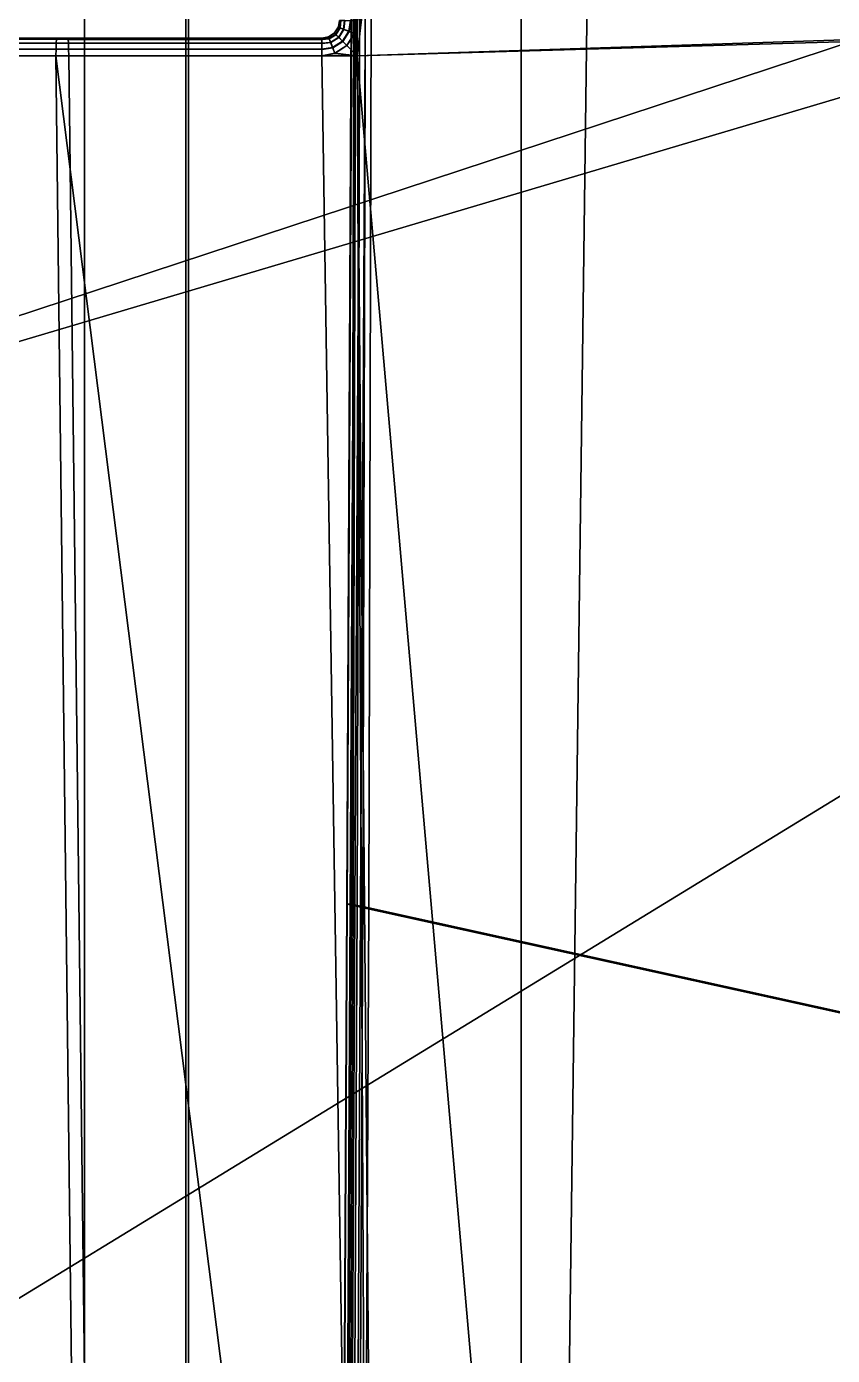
# Model space of a CAD drawing. Extents: x -11.8 to 11.8, y 0 to 23.8.
# Drawn here: x -9.563 to -7.282, y 16.074 to 19.834 of the extents above; entities that cross this region are included whole.
import ezdxf

# ---------------------------------------------------------------- set-up
doc = ezdxf.new("R2010")
doc.units = 0
doc.layers.add('SHP78CM5N_TRADECAD', color=251, linetype='CONTINUOUS')

msp = doc.modelspace()

# ---------------------------------------------------------------- linework, layer by layer
at = {"layer": 'SHP78CM5N_TRADECAD'}
for points in [[(-9.9558, 22.9691, 32.8948), (-9.3987, 22.9691, 33.0011), (-9.3987, 4.9775, 33.0011), (-9.8551, 4.992, 32.8836)], [(-9.1047, 21.874, 33.0011), (-9.1047, 5.1816, 33.0011), (-9.3987, 4.9775, 33.0011), (-9.3987, 22.9691, 33.0011)], [(-8.6297, 22.7657, 33.8894), (-8.6563, 17.3514, 33.9303), (-8.643, 17.3502, 33.8099), (-8.6285, 22.7446, 33.7713)], [(-8.6297, 22.7657, 33.8894), (-8.6275, 22.7636, 33.9048), (-8.6551, 17.3509, 33.9471), (-8.6563, 17.3514, 33.9303)], [(-8.6275, 22.7636, 33.9048), (-8.6179, 22.7777, 33.9215), (-8.647, 17.3489, 33.9634), (-8.6551, 17.3509, 33.9471)], [(-8.6179, 22.7777, 33.9215), (-8.6031, 22.7837, 33.9338), (-8.6333, 17.3457, 33.975), (-8.647, 17.3489, 33.9634)], [(-8.6241, 22.7559, 33.7564), (-8.6285, 22.7446, 33.7713), (-8.643, 17.3502, 33.8099), (-8.6381, 17.3494, 33.7938)], [(-8.6122, 22.7645, 33.7418), (-8.6241, 22.7559, 33.7564), (-8.6381, 17.3494, 33.7938), (-8.6267, 17.3471, 33.7798)], [(-8.6031, 22.7837, 33.9338), (-8.5883, 22.7849, 33.9387), (-8.6176, 17.3422, 33.9799), (-8.6333, 17.3457, 33.975)], [(-8.5957, 22.7667, 33.7327), (-8.6122, 22.7645, 33.7418), (-8.6267, 17.3471, 33.7798), (-8.6108, 17.3437, 33.7715)], [(-6.8455, 16.9516, 34.1801), (-8.6176, 17.3422, 33.9799), (-8.5883, 22.7849, 33.9387), (-6.8035, 22.0189, 34.1343)], [(-8.5803, 22.763, 33.731), (-8.5957, 22.7667, 33.7327), (-8.6108, 17.3437, 33.7715), (-8.5944, 17.3401, 33.7701)], [(-6.7903, 21.9954, 33.9254), (-8.5803, 22.763, 33.731), (-8.5944, 17.3401, 33.7701), (-6.8231, 16.9497, 33.9702)], [(-8.1631, 5.5233, 33.2927), (-9.1122, 5.1816, 33.0768), (-9.1122, 21.874, 33.0972), (-8.1631, 21.874, 33.1998)], [(-9.1122, 5.1816, 33.0768), (-9.1047, 5.1816, 33.0011), (-9.1047, 21.874, 33.0011), (-9.1122, 21.874, 33.0972)], [(-8.1631, 5.5233, 33.2927), (-8.1631, 21.874, 33.1998), (-7.9531, 21.664, 33.3153)], [(-6.5695, 10.5575, 33.7506), (-8.1631, 5.5233, 33.2927), (-7.9531, 21.664, 33.3153), (-7.1131, 20.669, 33.3321)], [(-7.9541, 21.5017, 0.0404), (-11.8433, 21.5017, 0.0397), (-11.8433, 18.2724, 0.0397)], [(-0.9744, 21.5017, 0.042), (-11.8433, 14.8549, 0.0397), (10.8391, 12.2355, 0.0397), (0.464, 21.5017, 0.0422)], [(-0.9744, 21.5017, 0.042), (-11.8433, 18.2724, 0.0397), (-11.8433, 14.8549, 0.0397)], [(-2.0409, 21.5017, 0.0417), (-11.8433, 18.2724, 0.0397), (-0.9744, 21.5017, 0.042)], [(-2.0409, 21.5017, 0.0417), (-7.9541, 21.5017, 0.0404), (-11.8433, 18.2724, 0.0397)], [(-6.9617, 19.8065, 33.2468), (-8.1871, 21.3893, 32.9434), (-8.627, 19.8508, 32.9503), (-8.6272, 19.751, 32.9483)], [(-6.9027, 19.8016, 33.9119), (-8.6272, 19.7516, 33.7387), (-8.4323, 21.3841, 33.7493), (-6.8662, 21.3883, 33.8636)], [(-8.6272, 19.7516, 33.7387), (-8.6272, 19.852, 33.7405), (-8.6204, 21.387, 33.7222), (-8.4323, 21.3841, 33.7493)], [(-6.9617, 19.8065, 33.2468), (-6.9279, 21.3933, 33.1483), (-8.1871, 21.3893, 32.9434)], [(-8.6873, 19.8119, 33.7028), (-8.6916, 19.8162, 33.6837), (-8.6803, 19.8331, 33.6835), (-8.6755, 19.8308, 33.7029)], [(-8.6803, 19.8331, 33.6835), (-8.6916, 19.8162, 33.6837), (-8.6915, 19.8156, 32.9934), (-8.6803, 19.8326, 32.9934)], [(-8.6754, 19.8303, 32.9761), (-8.6803, 19.8326, 32.9934), (-8.6915, 19.8156, 32.9934), (-8.6871, 19.8113, 32.9757)], [(-8.6793, 19.8038, 33.7206), (-8.6873, 19.8119, 33.7028), (-8.6755, 19.8308, 33.7029), (-8.6653, 19.8267, 33.721)], [(-8.6788, 19.8032, 32.9596), (-8.6646, 19.826, 32.9603), (-8.6754, 19.8303, 32.9761), (-8.6871, 19.8113, 32.9757)], [(-8.6803, 19.8331, 33.6835), (-8.6767, 19.8515, 33.6833), (-8.6733, 19.8516, 33.7029), (-8.6755, 19.8308, 33.7029)], [(-8.6767, 19.8515, 33.6833), (-8.6803, 19.8331, 33.6835), (-8.6803, 19.8326, 32.9934), (-8.6767, 19.851, 32.9934)], [(-8.6731, 19.851, 32.9762), (-8.6767, 19.851, 32.9934), (-8.6803, 19.8326, 32.9934), (-8.6754, 19.8303, 32.9761)], [(-8.6793, 19.8038, 33.7206), (-8.6653, 19.8267, 33.721), (-8.6506, 19.8211, 33.7338), (-8.6685, 19.7928, 33.7328)], [(-8.6788, 19.8032, 32.9596), (-8.6677, 19.7921, 32.9496), (-8.6495, 19.8202, 32.9508), (-8.6646, 19.826, 32.9603)], [(-8.6755, 19.8308, 33.7029), (-8.6733, 19.8516, 33.7029), (-8.6626, 19.8517, 33.7211), (-8.6653, 19.8267, 33.721)], [(-8.6646, 19.826, 32.9603), (-8.6617, 19.851, 32.9606), (-8.6731, 19.851, 32.9762), (-8.6754, 19.8303, 32.9761)], [(-8.6506, 19.8211, 33.7338), (-8.6342, 19.8151, 33.7395), (-8.6565, 19.781, 33.7378), (-8.6685, 19.7928, 33.7328)], [(-8.6677, 19.7921, 32.9496), (-8.6563, 19.7803, 32.9474), (-8.6341, 19.8141, 32.9492), (-8.6495, 19.8202, 32.9508)], [(-8.6653, 19.8267, 33.721), (-8.6626, 19.8517, 33.7211), (-8.646, 19.8518, 33.7343), (-8.6506, 19.8211, 33.7338)], [(-8.6495, 19.8202, 32.9508), (-8.6446, 19.8509, 32.9514), (-8.6617, 19.851, 32.9606), (-8.6646, 19.826, 32.9603)], [(-8.646, 19.8518, 33.7343), (-8.6272, 19.852, 33.7405), (-8.6342, 19.8151, 33.7395), (-8.6506, 19.8211, 33.7338)], [(-8.6341, 19.8141, 32.9492), (-8.627, 19.8508, 32.9503), (-8.6446, 19.8509, 32.9514), (-8.6495, 19.8202, 32.9508)], [(-8.6272, 19.852, 33.7405), (-8.6272, 19.7516, 33.7387), (-8.6342, 19.8151, 33.7395)], [(-8.6272, 19.751, 32.9483), (-8.627, 19.8508, 32.9503), (-8.6341, 19.8141, 32.9492)], [(-9.4787, 19.7869, 33.7184), (-9.4792, 19.77, 33.7296), (-9.9326, 19.77, 33.673), (-9.9298, 19.7869, 33.6622)], [(-9.478, 19.7981, 33.7015), (-9.4787, 19.7869, 33.7184), (-9.9298, 19.7869, 33.6622), (-9.9255, 19.7981, 33.6458)], [(-9.4771, 19.8016, 33.6831), (-9.478, 19.7981, 33.7015), (-9.9255, 19.7981, 33.6458), (-9.9208, 19.8016, 33.6281)], [(-9.4771, 19.8016, 33.6831), (-9.9208, 19.8016, 33.6281), (-9.7383, 19.8019, 32.9491), (-9.446, 19.8016, 32.9931)], [(-9.4452, 19.798, 32.9747), (-9.446, 19.8016, 32.9931), (-9.7383, 19.8019, 32.9491), (-9.7335, 19.7984, 32.9313)], [(-9.4443, 19.7869, 32.9578), (-9.4452, 19.798, 32.9747), (-9.7335, 19.7984, 32.9313), (-9.729, 19.7873, 32.915)], [(-9.4436, 19.77, 32.9466), (-9.4443, 19.7869, 32.9578), (-9.729, 19.7873, 32.915), (-9.726, 19.7703, 32.9043)], [(-8.727, 19.7869, 33.7192), (-8.727, 19.77, 33.7303), (-9.4792, 19.77, 33.7296), (-9.4787, 19.7869, 33.7184)], [(-8.727, 19.7981, 33.7023), (-8.727, 19.7869, 33.7192), (-9.4787, 19.7869, 33.7184), (-9.478, 19.7981, 33.7015)], [(-8.727, 19.8016, 33.6839), (-8.727, 19.7981, 33.7023), (-9.478, 19.7981, 33.7015), (-9.4771, 19.8016, 33.6831)], [(-8.727, 19.8016, 33.6839), (-9.4771, 19.8016, 33.6831), (-9.446, 19.8016, 32.9931), (-8.7269, 19.801, 32.9934)], [(-8.7269, 19.7975, 32.9749), (-8.7269, 19.801, 32.9934), (-9.446, 19.8016, 32.9931), (-9.4452, 19.798, 32.9747)], [(-8.7269, 19.7864, 32.958), (-8.7269, 19.7975, 32.9749), (-9.4452, 19.798, 32.9747), (-9.4443, 19.7869, 32.9578)], [(-8.7269, 19.7695, 32.9469), (-8.7269, 19.7864, 32.958), (-9.4443, 19.7869, 32.9578), (-9.4436, 19.77, 32.9466)], [(-8.727, 19.7981, 33.7023), (-8.727, 19.8016, 33.6839), (-8.7086, 19.8051, 33.6839), (-8.7063, 19.8002, 33.7026)], [(-8.7086, 19.8051, 33.6839), (-8.727, 19.8016, 33.6839), (-8.7269, 19.801, 32.9934), (-8.7085, 19.8045, 32.9934)], [(-8.7021, 19.7896, 33.7199), (-8.727, 19.7869, 33.7192), (-8.727, 19.7981, 33.7023), (-8.7063, 19.8002, 33.7026)], [(-8.6965, 19.7747, 33.7315), (-8.727, 19.77, 33.7303), (-8.727, 19.7869, 33.7192), (-8.7021, 19.7896, 33.7199)], [(-8.7085, 19.8045, 32.9934), (-8.7269, 19.801, 32.9934), (-8.7269, 19.7975, 32.9749), (-8.7061, 19.7997, 32.9753)], [(-8.7061, 19.7997, 32.9753), (-8.7269, 19.7975, 32.9749), (-8.7269, 19.7864, 32.958), (-8.7018, 19.7891, 32.9588)], [(-8.7018, 19.7891, 32.9588), (-8.7269, 19.7864, 32.958), (-8.7269, 19.7695, 32.9469), (-8.6961, 19.7742, 32.9482)], [(-8.7063, 19.8002, 33.7026), (-8.7086, 19.8051, 33.6839), (-8.6916, 19.8162, 33.6837), (-8.6873, 19.8119, 33.7028)], [(-8.6916, 19.8162, 33.6837), (-8.7086, 19.8051, 33.6839), (-8.7085, 19.8045, 32.9934), (-8.6915, 19.8156, 32.9934)], [(-8.6871, 19.8113, 32.9757), (-8.6915, 19.8156, 32.9934), (-8.7085, 19.8045, 32.9934), (-8.7061, 19.7997, 32.9753)], [(-8.6793, 19.8038, 33.7206), (-8.7021, 19.7896, 33.7199), (-8.7063, 19.8002, 33.7026), (-8.6873, 19.8119, 33.7028)], [(-8.6788, 19.8032, 32.9596), (-8.6871, 19.8113, 32.9757), (-8.7061, 19.7997, 32.9753), (-8.7018, 19.7891, 32.9588)], [(-8.6793, 19.8038, 33.7206), (-8.6685, 19.7928, 33.7328), (-8.6965, 19.7747, 33.7315), (-8.7021, 19.7896, 33.7199)], [(-8.6788, 19.8032, 32.9596), (-8.7018, 19.7891, 32.9588), (-8.6961, 19.7742, 32.9482), (-8.6677, 19.7921, 32.9496)], [(-8.6685, 19.7928, 33.7328), (-8.6565, 19.781, 33.7378), (-8.6903, 19.7586, 33.7357), (-8.6965, 19.7747, 33.7315)], [(-8.6961, 19.7742, 32.9482), (-8.6902, 19.7581, 32.9453), (-8.6563, 19.7803, 32.9474), (-8.6677, 19.7921, 32.9496)], [(-8.6272, 19.7516, 33.7387), (-8.6565, 19.781, 33.7378), (-8.6342, 19.8151, 33.7395)], [(-8.6272, 19.751, 32.9483), (-8.6341, 19.8141, 32.9492), (-8.6563, 19.7803, 32.9474)], [(-6.9617, 19.8065, 33.2468), (-8.6272, 19.751, 32.9483), (-7.331, 4.8895, 33.0012), (-7.233, 4.8893, 33.0128)], [(-8.5923, 12.7274, 33.7181), (-8.6272, 19.7516, 33.7387), (-6.9027, 19.8016, 33.9119), (-7.0757, 12.7506, 33.9371)], [(-9.4792, 19.77, 33.7296), (-9.4794, 19.7516, 33.7331), (-9.9333, 19.7516, 33.6764), (-9.9326, 19.77, 33.673)], [(-9.4794, 19.7516, 33.7331), (-9.3116, 5.6646, 33.7334), (-9.82, 5.6699, 33.7016), (-9.9333, 19.7516, 33.6764)], [(-9.4432, 19.7516, 32.9431), (-9.4436, 19.77, 32.9466), (-9.726, 19.7703, 32.9043), (-9.725, 19.7519, 32.9009)], [(-9.2668, 4.8909, 32.9434), (-9.4432, 19.7516, 32.9431), (-9.725, 19.7519, 32.9009), (-9.642, 4.8913, 32.9253)], [(-8.727, 19.77, 33.7303), (-8.727, 19.7515, 33.7338), (-9.4794, 19.7516, 33.7331), (-9.4792, 19.77, 33.7296)], [(-8.727, 19.7515, 33.7338), (-8.6272, 19.7516, 33.7387), (-8.5923, 12.7274, 33.7181), (-9.4794, 19.7516, 33.7331)], [(-8.5923, 12.7274, 33.7181), (-9.3116, 5.6646, 33.7334), (-9.4794, 19.7516, 33.7331)], [(-8.7269, 19.7511, 32.9434), (-8.7269, 19.7695, 32.9469), (-9.4436, 19.77, 32.9466), (-9.4432, 19.7516, 32.9431)], [(-8.7269, 19.7511, 32.9434), (-9.4432, 19.7516, 32.9431), (-9.2668, 4.8909, 32.9434), (-8.4984, 4.8901, 32.9434)], [(-8.6903, 19.7586, 33.7357), (-8.727, 19.7515, 33.7338), (-8.727, 19.77, 33.7303), (-8.6965, 19.7747, 33.7315)], [(-8.6272, 19.7516, 33.7387), (-8.727, 19.7515, 33.7338), (-8.6903, 19.7586, 33.7357)], [(-8.7269, 19.7695, 32.9469), (-8.7269, 19.7511, 32.9434), (-8.6902, 19.7581, 32.9453), (-8.6961, 19.7742, 32.9482)], [(-8.7269, 19.7511, 32.9434), (-8.6272, 19.751, 32.9483), (-8.6902, 19.7581, 32.9453)], [(-8.4984, 4.8901, 32.9434), (-8.6272, 19.751, 32.9483), (-8.7269, 19.7511, 32.9434)], [(-8.6272, 19.7516, 33.7387), (-8.6903, 19.7586, 33.7357), (-8.6565, 19.781, 33.7378)], [(-8.6272, 19.751, 32.9483), (-8.6563, 19.7803, 32.9474), (-8.6902, 19.7581, 32.9453)], [(-8.6272, 19.751, 32.9483), (-8.4984, 4.8901, 32.9434), (-7.331, 4.8895, 33.0012)], [(-8.6563, 17.3514, 33.9303), (-8.6846, 11.8845, 33.9334), (-8.671, 11.885, 33.8131), (-8.643, 17.3502, 33.8099)], [(-8.6834, 11.8845, 33.9504), (-8.6846, 11.8845, 33.9334), (-8.6563, 17.3514, 33.9303), (-8.6551, 17.3509, 33.9471)], [(-8.6752, 11.8844, 33.9669), (-8.6834, 11.8845, 33.9504), (-8.6551, 17.3509, 33.9471), (-8.647, 17.3489, 33.9634)], [(-8.6612, 11.8844, 33.9789), (-8.6752, 11.8844, 33.9669), (-8.647, 17.3489, 33.9634), (-8.6333, 17.3457, 33.975)], [(-8.671, 11.885, 33.8131), (-8.6661, 11.885, 33.7971), (-8.6381, 17.3494, 33.7938), (-8.643, 17.3502, 33.8099)], [(-8.6661, 11.885, 33.7971), (-8.6544, 11.8851, 33.7833), (-8.6267, 17.3471, 33.7798), (-8.6381, 17.3494, 33.7938)], [(-8.6451, 11.8844, 33.9843), (-8.6612, 11.8844, 33.9789), (-8.6333, 17.3457, 33.975), (-8.6176, 17.3422, 33.9799)], [(-8.6544, 11.8851, 33.7833), (-8.6381, 11.8851, 33.7754), (-8.6108, 17.3437, 33.7715), (-8.6267, 17.3471, 33.7798)], [(-6.8874, 11.8844, 34.2259), (-8.6451, 11.8844, 33.9843), (-8.6176, 17.3422, 33.9799), (-6.8455, 16.9516, 34.1801)], [(-8.6381, 11.8851, 33.7754), (-8.6214, 11.8852, 33.7745), (-8.5944, 17.3401, 33.7701), (-8.6108, 17.3437, 33.7715)], [(-6.8231, 16.9497, 33.9702), (-8.5944, 17.3401, 33.7701), (-8.6214, 11.8852, 33.7745), (-6.8656, 11.8859, 34.0159)]]:
    msp.add_3dface(points, dxfattribs=at)

doc.saveas('drawing.dxf')
